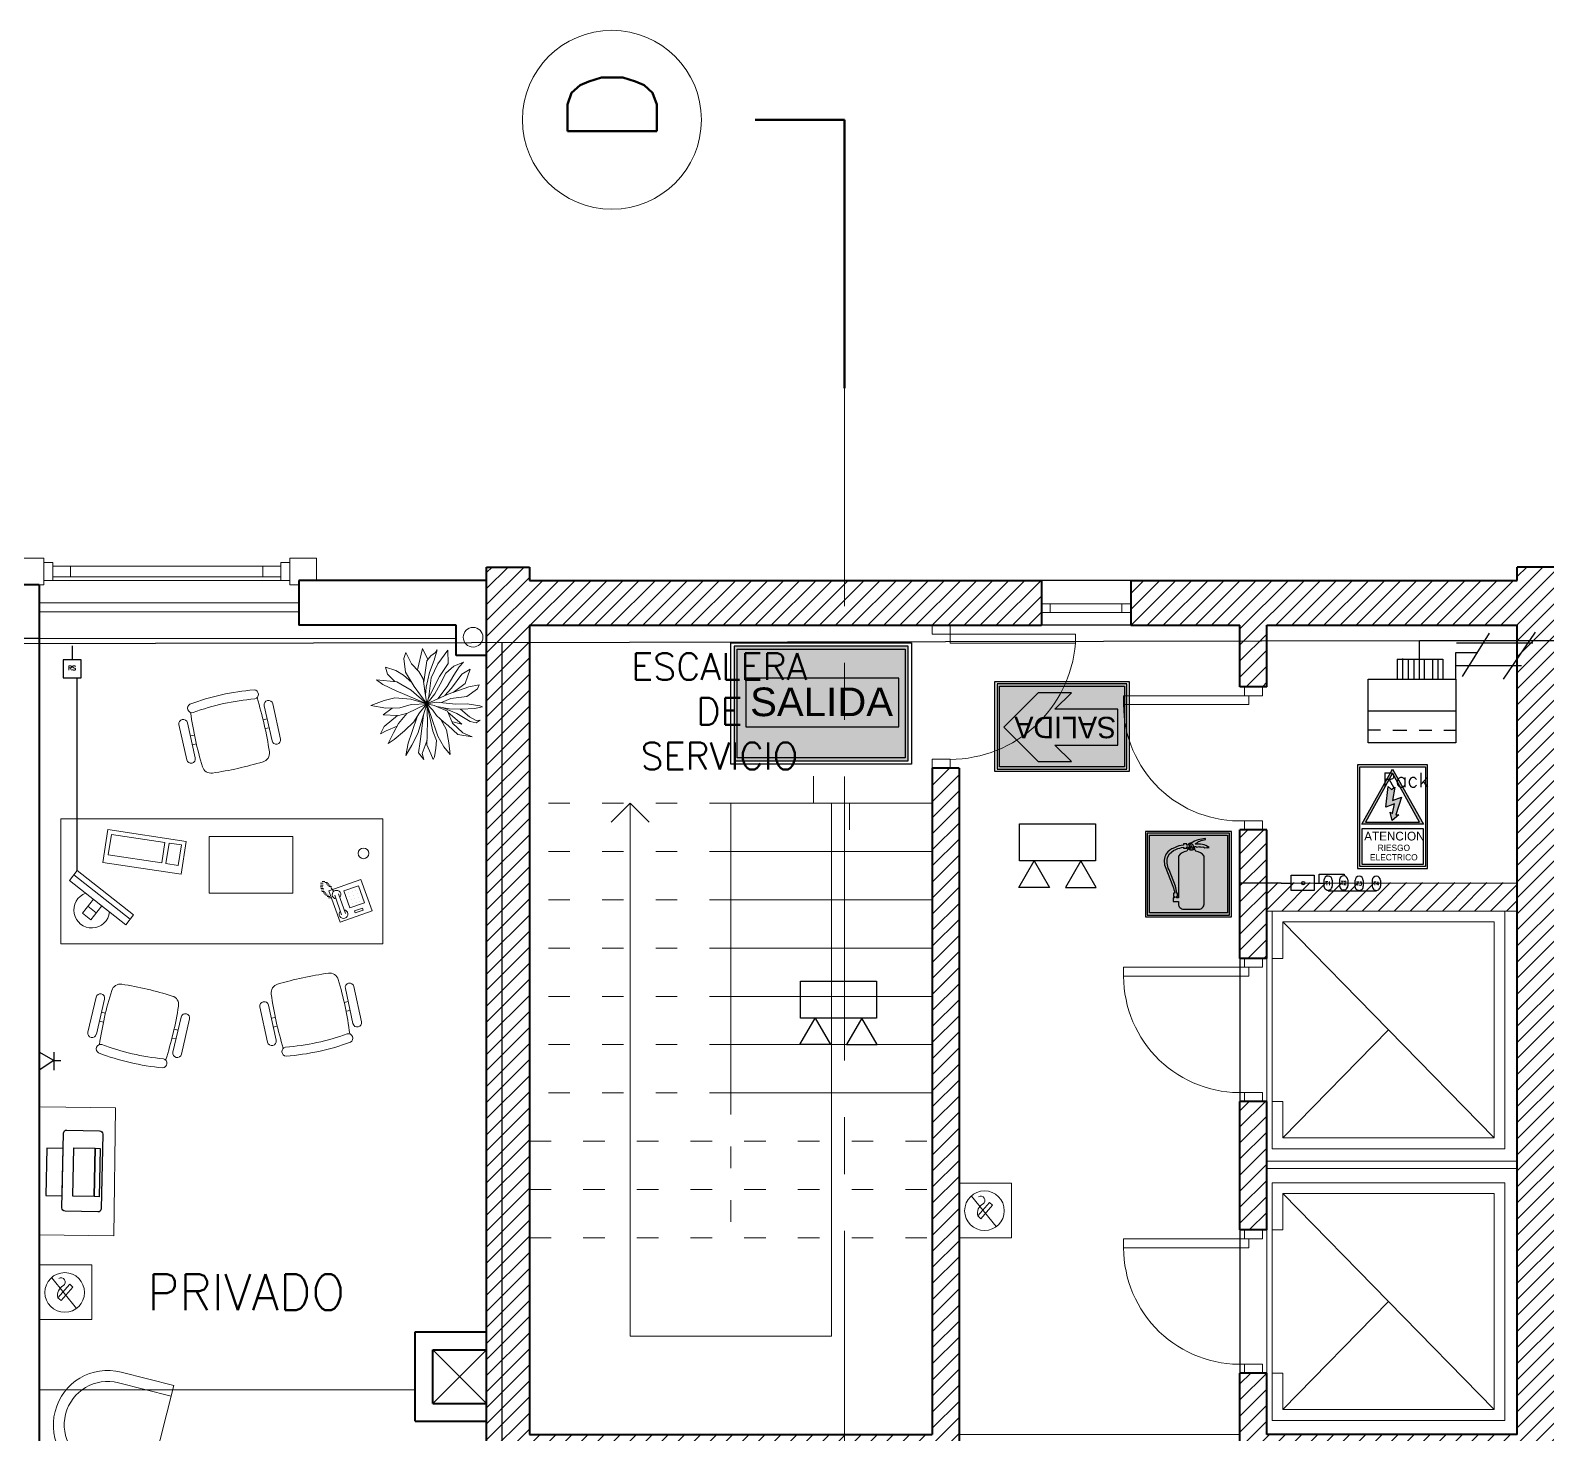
# Model space of a CAD drawing. Extents: x 1009 to 1343, y -172900 to 201.
# Drawn here: x 1164.93 to 1173.41, y 136.83 to 144.68 of the extents above; entities that cross this region are included whole.
import ezdxf

# ---------------------------------------------------------------- set-up
doc = ezdxf.new("R2010")
doc.units = 0
doc.header["$LTSCALE"] = 0.5
for name, pattern in [('ACAD_ISO03W100', [30, 12, -18]), ('CENTER', [50.8, 31.75, -6.35, 6.35, -6.35]), ('TRAZOS2', [0.375, 0.25, -0.125])]:
    doc.linetypes.add(name, pattern=pattern)
doc.layers.get('0').update_dxf_attribs({"linetype": 'CONTINUOUS'})
for name, color, linetype in [('BRIGADAS', 8, 'TRAZOS2'), ('Cableado', 100, 'CONTINUOUS'), ('CIRCUITO DE SALIDA', 8, 'CONTINUOUS'), ('Electricidad', 50, 'CONTINUOUS'), ('GCI-LUZ DE EMERG.LUZ ESTROBOSCOPICA', 12, 'CONTINUOUS'), ('MARCO_FONDO_NEGRO', 7, 'CONTINUOUS'), ('SENÑAL_FONDO_AMIARILLO', 51, 'CONTINUOUS'), ('SEÑAL_FONDO_AUXI_NEGRO', 250, 'CONTINUOUS'), ('SEÑAL_FONDO_FIGURAS', 254, 'CONTINUOUS'), ('SEÑAL_FONDO_NEGRO', 7, 'CONTINUOUS'), ('SEÑAL_FONDO_ROJO', 242, 'CONTINUOUS'), ('SEÑAL_FONDO_VERDE', 86, 'CONTINUOUS')]:
    doc.layers.add(name, color=color, linetype=linetype)
for name, color, linetype, lineweight in [('Carpintería', 55, 'CONTINUOUS', 20), ('Detalles .05', 243, 'CONTINUOUS', 5), ('Detalles 01', 8, 'CONTINUOUS', 9), ('Equipamiento movil', 33, 'CONTINUOUS', 9), ('EQUIPO DE EMERGENCIA', 200, 'CONTINUOUS', 30), ('Muros corte', 7, 'CONTINUOUS', 40), ('Muros vista', 253, 'CONTINUOUS', 25), ('Pisos', 252, 'CONTINUOUS', 18), ('Proyección', 4, 'ACAD_ISO03W100', 18), ('Punta 01', 6, 'CONTINUOUS', 9), ('Punta 015', 64, 'CONTINUOUS', 13), ('Punta 02', 11, 'CONTINUOUS', 20), ('Punta 05', 52, 'CONTINUOUS', 50), ('Sist. contra incendio', 1, 'CONTINUOUS', 18), ('Tratamiento pisos', 251, 'CONTINUOUS', 9)]:
    doc.layers.add(name, color=color, linetype=linetype, lineweight=lineweight)
doc.styles.add('franklin gothic medium', font='framd.ttf')
doc.styles.add('Texto 1.5 mm', font='simplex.shx', dxfattribs={"height": 0.15})
doc.styles.add('Texto 2 mm', font='simplex.shx', dxfattribs={"height": 0.2})
doc.styles.add('Texto 5 mm', font='simplex.shx', dxfattribs={"height": 0.5})
pattern_1 = [(45, (132.33464, 13.46995), (-0.0449012806, 0.0449012806), [])]

# ---------------------------------------------------------------- blocks, each defined once
blk = doc.blocks.new('TELEFONO')
at = {"layer": 'Detalles .05'}
for p, q in [((0.139, 0.134), (-0.098, 0.134)), ((-0.098, 0.134), (-0.098, -0.099)), ((0.081, 0.108), (0.023, 0.108)), ((0.023, 0.108), (0.023, 0.094)), ((0.081, 0.094), (0.081, 0.108)), ((0.139, -0.099), (0.139, 0.134)), ((-0.071, 0.089), (-0.071, -0.055)), ((-0.043, 0.089), (-0.043, -0.055)), ((0.108, 0.063), (0, 0.063)), ((0, 0.063), (0, -0.063)), ((0.023, 0.094), (0.081, 0.094)), ((0.027, 0.041), (0.027, 0.041)), ((0.027, 0.014), (0.027, 0.014)), ((0.054, 0.041), (0.054, 0.041)), ((0.054, 0.014), (0.054, 0.014)), ((0.081, 0.041), (0.081, 0.041)), ((0.081, 0.014), (0.081, 0.014)), ((0.108, -0.063), (0.108, 0.063)), ((-0.129, -0.104), (-0.147, -0.11)), ((-0.124, -0.093), (-0.141, -0.098)), ((-0.118, -0.081), (-0.135, -0.087)), ((-0.112, -0.07), (-0.129, -0.075)), ((-0.106, -0.058), (-0.124, -0.064)), ((-0.101, -0.047), (-0.118, -0.052)), ((-0.098, -0.099), (0.139, -0.099)), ((-0.067, -0.083), (-0.078, -0.116)), ((0, -0.063), (0.108, -0.063)), ((0.027, -0.013), (0.027, -0.013)), ((0.027, -0.04), (0.027, -0.04)), ((0.054, -0.013), (0.054, -0.013)), ((0.054, -0.04), (0.054, -0.04)), ((0.081, -0.013), (0.081, -0.013)), ((0.081, -0.04), (0.081, -0.04)), ((-0.129, -0.116), (-0.147, -0.121)), ((-0.129, -0.127), (-0.147, -0.133)), ((-0.129, -0.139), (-0.147, -0.145)), ((-0.124, -0.15), (-0.141, -0.156)), ((-0.118, -0.162), (-0.135, -0.168)), ((-0.104, -0.17), (-0.122, -0.176)), ((-0.089, -0.156), (-0.106, -0.162)), ((-0.083, -0.145), (-0.101, -0.15)), ((-0.078, -0.133), (-0.095, -0.139)), ((-0.072, -0.121), (-0.089, -0.127))]:
    blk.add_line(p, q, dxfattribs=at)
for centre, start, end in [((-0.057, 0.089), 298.4915, 241.5085), ((-0.057, -0.055), 118.4915, 61.5085)]:
    blk.add_arc(centre, 0.0302, start, end, dxfattribs=at)
blk = doc.blocks.new('RECTANG')
for p, q in [((1, 1), (0, 1)), ((0, 1), (0, 0)), ((1, 0), (1, 1)), ((0, 0), (1, 0))]:
    blk.add_line(p, q)
blk = doc.blocks.new('KEYBOARD', base_point=(60, 294))
for p, xscale, yscale, zscale in [((60, 294), 19, 8, 19), ((61, 295), 13, 5, 13), ((75, 295), 3, 5, 3)]:
    blk.add_blockref('RECTANG', p, dxfattribs=dict(xscale=xscale, yscale=yscale, zscale=zscale))
blk = doc.blocks.new('Silla 1')
at = {"layer": 'Equipamiento movil'}
for p, q in [((-0.1131, 0.2664), (0.0295, 0.409)), ((0.0638, 0.3747), (-0.0788, 0.2321)), ((-0.0254, 0.2855), (-0.0091, 0.2693)), ((0.0104, 0.3213), (0.0268, 0.3048)), ((0.2321, -0.0788), (0.3747, 0.0638)), ((0.409, 0.0295), (0.2664, -0.1131)), ((0.3048, 0.0268), (0.3213, 0.0104)), ((0.2693, -0.0091), (0.2855, -0.0254))]:
    blk.add_line(p, q, dxfattribs=at)
for centre, radius, start, end in [((1.4058, -1.1273), 1.9881, 130.22446, 139.18175), ((0.0467, 0.3919), 0.0242, 315, 135), ((0.1468, 0.3964), 0.0255, 61.36309, 224.37493), ((-0.654, -0.654), 1.2956, 37.15841, 52.84159), ((-0.6508, -0.6508), 1.3416, 37.13099, 52.86901), ((-0.0959, 0.2492), 0.0242, 135, 315), ((-0.0605, 0.1393), 0.0505, 139.18175, 220.81825), ((1.4058, 1.4058), 1.9881, 220.81825, 229.18175), ((-1.1273, 1.4058), 1.9881, 310.81825, 319.77554), ((0.3964, 0.1468), 0.0255, 225.62507, 28.63691), ((0.3919, 0.0467), 0.0242, 315, 135), ((0.2492, -0.0959), 0.0242, 135, 315), ((0.1393, -0.0605), 0.0505, 229.18175, 310.81825)]:
    blk.add_arc(centre, radius, start, end, dxfattribs=at)
blk = doc.blocks.new('Silla 2')
for p, q in [((15, 15), (0, 15)), ((0, 15), (0, -15)), ((15, 12), (0, 12)), ((0, -12), (15, -12)), ((0, -15), (15, -15))]:
    blk.add_line(p, q)
for radius in [15, 12]:
    blk.add_arc((15, 0), radius, 270, 90)
blk = doc.blocks.new('Treei')
for p, q in [((-1.6, 5.41), (-2.01, 5.58)), ((-2.01, 5.58), (-1.8, 4.47)), ((-0.75, 4.27), (-1.6, 5.41)), ((0.01, 4.32), (0.22, 5.68)), ((0.22, 5.68), (0.34, 5.97)), ((0.34, 5.97), (0.52, 5.11)), ((0.52, 5.11), (0.61, 3.71)), ((1.42, 4.57), (1.81, 5.28)), ((1.81, 5.28), (1.78, 5.7)), ((1.78, 5.7), (2.06, 5.28)), ((2.06, 5.28), (1.92, 4.62)), ((-3.94, 3.46), (-4.45, 3.93)), ((-4.45, 3.93), (-4.03, 2.89)), ((-3.05, 2.89), (-3.94, 3.46)), ((-2.15, 4.1), (-3.71, 4.62)), ((-3.71, 4.62), (-3.16, 3.73)), ((-3.16, 3.73), (-1.67, 2.62)), ((-1.21, 2.79), (-2.15, 4.1)), ((-1.8, 4.47), (-1.02, 2.25)), ((-0.56, 2.57), (-0.75, 4.27)), ((0.06, 3.09), (0.01, 4.32)), ((0.61, 3.71), (0.57, 2.38)), ((0.61, 3.58), (1.42, 4.57)), ((0.96, 2.25), (2.2, 3.73)), ((1.92, 4.62), (1.05, 3.19)), ((2.2, 3.73), (1.92, 2.62)), ((2.11, 2.72), (3.12, 3.85)), ((3.3, 3.31), (2.36, 2.28)), ((3.12, 3.85), (3.58, 4.84)), ((3.58, 4.84), (3.3, 3.31)), ((-5.76, 2.23), (-4.31, 2.25)), ((-4.26, 1.14), (-5.76, 2.23)), ((-4.31, 2.25), (-2.93, 1.32)), ((-4.03, 2.89), (-3.28, 2.03)), ((-3.28, 2.03), (-2.08, 1.39)), ((-1.83, 2.15), (-3.05, 2.89)), ((-0.51, 1.14), (-1.83, 2.15)), ((-1.67, 2.62), (-0.88, 1.91)), ((-1.02, 2.25), (0.03, -0.03)), ((-0.11, 1.56), (-0.56, 2.57)), ((-0.17, 1), (0.06, 3.09)), ((0.2, 0.77), (0.8, 2.18)), ((0.57, 2.38), (0.31, 1.05)), ((1.05, 3.19), (0.44, 1.74)), ((0.8, 2.18), (2.11, 2.72)), ((1.99, 1.81), (1.28, 1.02)), ((1.69, 1.48), (2.82, 2.08)), ((2.36, 2.28), (1.99, 1.81)), ((2.82, 2.08), (4.22, 2.33)), ((4.64, 1.81), (3.51, 1.17)), ((4.22, 2.33), (5.46, 2.47)), ((5.46, 2.47), (4.64, 1.81)), ((-4.76, 0.09), (-5.92, -0.48)), ((-5.51, 0.92), (-5.8, 1.09)), ((-5.8, 1.09), (-4.68, 0.77)), ((-5.12, 0.4), (-5.51, 0.92)), ((-4.61, -0.04), (-5.12, 0.4)), ((-4.68, 0.77), (-3.34, 0.26)), ((-2.77, 0.45), (-4.26, 1.14)), ((-3.34, 0.26), (-1.78, -0.09)), ((-2.93, 1.32), (-0.51, 0.11)), ((-0.77, 0.18), (-2.77, 0.45)), ((-2.08, 1.39), (-1.04, 0.82)), ((-1.04, 0.82), (0.03, -0.03)), ((0.03, -0.03), (-0.77, 0.18)), ((0.03, -0.03), (-0.17, 1)), ((0.03, -0.03), (0.2, 0.77)), ((2.04, 0.65), (0.03, -0.03)), ((0.7, 0.63), (0.03, -0.03)), ((0.03, -0.03), (2.96, 0.63)), ((1.85, 0.03), (0.03, -0.03)), ((1.28, 1.02), (0.7, 0.63)), ((3.28, 0.01), (1.85, 0.03)), ((2.73, 0.9), (2.04, 0.65)), ((3.51, 1.17), (2.73, 0.9)), ((2.96, 0.63), (3.97, 1)), ((4.41, -0.01), (3.28, 0.01)), ((3.97, 1), (4.77, 0.95)), ((5.39, 0.4), (4.41, -0.01)), ((4.77, 0.95), (5.72, 0.8)), ((6.02, 0.65), (5.39, 0.4)), ((5.72, 0.8), (6.02, 0.65)), ((-5.92, -0.48), (-3.64, -1.03)), ((-2.36, -0.36), (-4.61, -0.04)), ((-3.44, -0.9), (-4.26, -1.67)), ((-2.65, -0.43), (-3.44, -0.9)), ((-3.37, -2.31), (-1.83, -1.37)), ((-1.34, -0.24), (-2.65, -0.43)), ((-1.83, -1.37), (0.03, -0.03)), ((-1.78, -0.09), (-0.95, -0.18)), ((0.03, -0.03), (-1.46, -1.72)), ((-1.39, -3.32), (0.03, -0.03)), ((0.03, -0.03), (-1.34, -0.24)), ((0.03, -0.03), (-0.47, -1.76)), ((0.11, -1.72), (0.03, -0.03)), ((0.03, -0.03), (1.07, -2.16)), ((1, -0.83), (0.03, -0.03)), ((3.21, -0.98), (0.03, -0.03)), ((1.97, -1.44), (1, -0.83)), ((4.06, -0.75), (1.24, -0.39)), ((1.31, -1.02), (3.1, -1.64)), ((2.93, -2.41), (1.97, -1.44)), ((4.47, -1.62), (3.21, -0.98)), ((3.92, 0), (5.37, -0.51)), ((5.3, -0.93), (4.06, -0.75)), ((5.56, -2.28), (4.47, -1.62)), ((6.02, -0.34), (5.3, -0.93)), ((5.37, -0.51), (6.02, -0.34)), ((-4.26, -1.67), (-5.51, -2.28)), ((-5.51, -2.28), (-4.86, -2.48)), ((-4.86, -2.48), (-3.37, -2.31)), ((-3.05, -2.53), (-3.55, -3.37)), ((-2.28, -1.64), (-3.05, -2.53)), ((-2.33, -3.24), (-2.56, -5.44)), ((-1.46, -1.72), (-2.33, -3.24)), ((-0.47, -1.76), (-0.63, -3.46)), ((0.45, -2.92), (0.11, -1.72)), ((0.5, -4.43), (0.45, -2.92)), ((1.3, -3.19), (1.03, -2.11)), ((1.07, -2.16), (2.15, -3.07)), ((1.19, -4.72), (1.28, -3.19)), ((1.28, -3.19), (2.47, -4.62)), ((2.15, -3.07), (3.12, -3.59)), ((2.93, -4.4), (2.43, -3.22)), ((3.85, -3.54), (2.93, -2.41)), ((3.1, -1.64), (4.24, -2.04)), ((4.24, -2.04), (5.56, -2.28)), ((-3.55, -3.37), (-3.92, -4.48)), ((-3.92, -4.48), (-3.16, -4.25)), ((-3.16, -4.25), (-2.38, -3.46)), ((-2.56, -5.44), (-2.06, -4.77)), ((-2.06, -4.77), (-1.39, -3.32)), ((-0.63, -3.46), (-0.35, -4.6)), ((-0.35, -4.6), (0.2, -6.03)), ((0.2, -6.03), (0.5, -4.43)), ((0.5, -3.74), (1.19, -4.72)), ((2.47, -4.62), (3.23, -5.02)), ((3.23, -5.02), (2.93, -4.4)), ((3.12, -3.59), (4.27, -4.18)), ((4.27, -4.18), (3.85, -3.54))]:
    blk.add_line(p, q)
blk = doc.blocks.new('SAL4')
at = {"layer": 'SEÑAL_FONDO_FIGURAS'}
h = blk.add_hatch(color=256, dxfattribs=at)
h.paths.add_polyline_path([(845.8129, 731.0212), (845.8129, 731.4968), (846.5341, 731.4968), (846.5341, 731.0212)])
h.paths.add_polyline_path([(846.5211, 731.0343), (846.5211, 731.4837), (845.8259, 731.4837), (845.8259, 731.0343)], flags=16)
h.paths.add_polyline_path([(846.3999, 731.1488), (845.9025, 731.1488), (845.9025, 731.3815), (846.3999, 731.3815)], flags=8)
blk.add_hatch(color=256, dxfattribs=at).paths.add_polyline_path([(846.4952, 731.3638), (845.8624, 731.3638), (845.8624, 731.1627), (846.4952, 731.1627)])
at = {"layer": 'SEÑAL_FONDO_VERDE'}
h = blk.add_hatch(color=256, dxfattribs=at)
h.paths.add_polyline_path([(846.5211, 731.4837), (845.8259, 731.4837), (845.8259, 731.0343), (846.5211, 731.0343)])
h.paths.add_polyline_path([(846.4952, 731.3638), (846.4952, 731.1627), (845.8624, 731.1627), (845.8624, 731.3638)], flags=16)
at = {"layer": 'MARCO_FONDO_NEGRO'}
blk.add_lwpolyline([(846.5471, 731.0082), (845.7999, 731.0082), (845.7999, 731.5098), (846.5471, 731.5098)], close=True, dxfattribs=at)
at = {"layer": 'SEÑAL_FONDO_FIGURAS'}
blk.add_lwpolyline([(846.5341, 731.0212), (846.5341, 731.4968), (845.8129, 731.4968), (845.8129, 731.0212)], close=True, dxfattribs=at)
at = {"layer": 'SEÑAL_FONDO_NEGRO'}
blk.add_lwpolyline([(846.5211, 731.0343), (845.8259, 731.0343), (845.8259, 731.4837), (846.5211, 731.4837)], close=True, dxfattribs=at)
at = {"layer": 'SEÑAL_FONDO_VERDE'}
blk.add_lwpolyline([(845.8624, 731.1627), (846.4952, 731.1627), (846.4952, 731.3638), (845.8624, 731.3638)], close=True, dxfattribs=at)
at = {"layer": 'SEÑAL_FONDO_VERDE', "style": 'franklin gothic medium', "width": 1.05}
blk.add_text('SALIDA', height=0.11849, dxfattribs=at).set_placement((845.8794, 731.2063))
blk = doc.blocks.new('ELECT')
at = {"layer": 'SEÑAL_FONDO_AUXI_NEGRO'}
h = blk.add_hatch(color=2, dxfattribs=at)
h.paths.add_polyline_path([(0.906, -0.111), (0.111, -1.541), (0.906, -1.541), (1.701, -1.541)])
h.paths.add_polyline_path([(1.605, -1.486), (0.906, -1.486), (0.206, -1.486), (0.906, -0.222)], flags=16)
h.paths.add_polyline_path([(0.99, -1.297), (1.068, -1.297), (0.895, -1.44), (0.844, -1.224), (0.907, -1.262), (0.955, -1.008), (0.728, -1.101), (0.788, -0.564), (0.874, -0.639), (0.967, -0.579), (0.904, -0.925), (1.139, -0.839)], flags=0)
at = {"layer": 'MARCO_FONDO_NEGRO', "color": 2}
for points in [[(0, -2.685), (1.811, -2.685), (1.811, 0), (0, 0)], [(0.055, -2.63), (0.055, -0.055), (1.756, -0.055), (1.756, -2.63)]]:
    blk.add_lwpolyline(points, close=True, dxfattribs=at)
at = {"layer": 'SENÑAL_FONDO_AMIARILLO', "color": 2}
for points in [[(0.906, -1.486), (1.605, -1.486), (0.906, -0.222), (0.206, -1.486)], [(0.111, -1.655), (0.111, -2.574), (1.701, -2.574), (1.701, -1.655)]]:
    blk.add_lwpolyline(points, close=True, dxfattribs=at)
blk.add_lwpolyline([(0.907, -1.262), (0.955, -1.008), (0.728, -1.101), (0.788, -0.564), (0.874, -0.639), (0.967, -0.579), (0.904, -0.925), (1.139, -0.839), (0.99, -1.297), (1.068, -1.297), (0.895, -1.44), (0.844, -1.224), (0.907, -1.262)], dxfattribs=at)
at = {"layer": 'SEÑAL_FONDO_AUXI_NEGRO', "color": 2}
for points in [[(0.906, -1.541), (0.111, -1.541), (0.906, -0.111), (1.701, -1.541)], [(0.906, -1.486), (1.605, -1.486), (0.906, -0.222), (0.206, -1.486)]]:
    blk.add_lwpolyline(points, close=True, dxfattribs=at)
blk.add_lwpolyline([(0.907, -1.262), (0.955, -1.008), (0.728, -1.101), (0.788, -0.564), (0.874, -0.639), (0.967, -0.579), (0.904, -0.925), (1.139, -0.839), (0.99, -1.297), (1.068, -1.297), (0.895, -1.44), (0.844, -1.224), (0.907, -1.262)], dxfattribs=at)
at = {"layer": 'SEÑAL_FONDO_AUXI_NEGRO', "color": 2, "style": 'franklin gothic medium'}
for s, height, p in [('ATENCION', 0.2261, (0.171, -1.96)), ('ELECTRICO', 0.1611, (0.321, -2.475)), ('RIESGO', 0.1611, (0.519, -2.23))]:
    blk.add_text(s, height=height, dxfattribs=at).set_placement(p)
blk = doc.blocks.new('A$C6C4A3897')
at = {"layer": 'SEÑAL_FONDO_FIGURAS'}
h = blk.add_hatch(color=256, dxfattribs=at)
h.paths.add_polyline_path([(2.147, -0.043), (0.043, -0.043), (0.043, -2.139), (2.147, -2.139)])
h.paths.add_polyline_path([(2.093, -2.085), (0.097, -2.085), (0.097, -0.097), (2.093, -0.097)], flags=16)
h.paths.add_polyline_path([(1.494, -1.856, -0.414214), (1.364, -1.986), (0.969, -1.986, -0.414214), (0.839, -1.856), (0.839, -1.789), (0.708, -1.789), (0.708, -1.699), (0.74, -1.699), (0.74, -1.664), (0.711, -1.664), (0.711, -1.576), (0.743, -1.576, 0.083884), (0.693, -1.404), (0.5, -0.898, -0.214308), (0.523, -0.578, -0.167733), (0.738, -0.417, -0.097156), (0.97, -0.351), (0.97, -0.321), (1.058, -0.321), (1.058, -0.351), (1.087, -0.351, -0.303754), (1.167, -0.298, -0.115313), (1.528, -0.185), (1.53, -0.211, 0.177163), (1.266, -0.329, -0.189272), (1.622, -0.41), (1.592, -0.419, 0.309273), (1.561, -0.409), (1.517, -0.422, 0.291679), (1.46, -0.396), (1.418, -0.408, 0.202341), (1.342, -0.393), (1.3, -0.404, 0.390383), (1.254, -0.384, -0.914616), (1.082, -0.399), (1.058, -0.399), (1.058, -0.429), (0.97, -0.429), (0.97, -0.404, 0.074097), (0.777, -0.461, 0.17086), (0.577, -0.631, 0.207162), (0.599, -0.983), (0.763, -1.4, -0.083589), (0.794, -1.576), (0.817, -1.576), (0.817, -1.664), (0.792, -1.664), (0.792, -1.699), (0.839, -1.699), (0.839, -0.631, -0.204768), (1.051, -0.505, 0.117351), (1.082, -0.431, 0.582578), (1.251, -0.433, 0.113638), (1.282, -0.505, -0.204768), (1.494, -0.631)], flags=0)
h.paths.add_polyline_path([(1.184, -0.438), (1.167, -0.358), (1.151, -0.438, -6.735071)], flags=0)
at = {"layer": 'SEÑAL_FONDO_ROJO'}
h = blk.add_hatch(color=256, dxfattribs=at)
h.paths.add_polyline_path([(2.093, -0.097), (0.097, -0.097), (0.097, -2.085), (2.093, -2.085)])
h.paths.add_polyline_path([(1.494, -1.856, -0.414214), (1.364, -1.986), (0.969, -1.986, -0.414214), (0.839, -1.856), (0.839, -1.789), (0.708, -1.789), (0.708, -1.699), (0.74, -1.699), (0.74, -1.664), (0.711, -1.664), (0.711, -1.576), (0.743, -1.576, 0.083884), (0.693, -1.404), (0.5, -0.898, -0.214308), (0.523, -0.578, -0.167733), (0.738, -0.417, -0.097156), (0.97, -0.351), (0.97, -0.321), (1.058, -0.321), (1.058, -0.351), (1.087, -0.351, -0.303754), (1.167, -0.298, -0.115313), (1.528, -0.185), (1.53, -0.211, 0.177163), (1.266, -0.329, -0.189272), (1.622, -0.41), (1.592, -0.419, 0.309273), (1.561, -0.409), (1.517, -0.422, 0.291679), (1.46, -0.396), (1.418, -0.408, 0.202341), (1.342, -0.393), (1.3, -0.404, 0.390383), (1.254, -0.384, -0.914616), (1.082, -0.399), (1.058, -0.399), (1.058, -0.429), (0.97, -0.429), (0.97, -0.404, 0.074097), (0.777, -0.461, 0.17086), (0.577, -0.631, 0.207162), (0.599, -0.983), (0.763, -1.4, -0.083589), (0.794, -1.576), (0.817, -1.576), (0.817, -1.664), (0.792, -1.664), (0.792, -1.699), (0.839, -1.699), (0.839, -0.631, -0.204768), (1.051, -0.505, 0.117351), (1.082, -0.431, 0.582578), (1.251, -0.433, 0.113638), (1.282, -0.505, -0.204768), (1.494, -0.631)], flags=16)
h.paths.add_polyline_path([(1.184, -0.438), (1.167, -0.358), (1.151, -0.438, -6.735071)], flags=0)
at = {"layer": 'MARCO_FONDO_NEGRO'}
for p, q in [((2.191, 0), (0, 0)), ((0, 0), (0, -2.182)), ((2.191, -2.182), (2.191, 0)), ((0, -2.182), (2.191, -2.182))]:
    blk.add_line(p, q, dxfattribs=at)
at = {"layer": 'SEÑAL_FONDO_FIGURAS'}
for points in [[(0.043, -2.139), (2.147, -2.139), (2.147, -0.043), (0.043, -0.043)], [(0.097, -2.085), (0.097, -0.097), (2.093, -0.097), (2.093, -2.085)]]:
    blk.add_lwpolyline(points, close=True, dxfattribs=at)
for points in [[(1.082, -0.431, -0.117351), (1.051, -0.505, 0.204768), (0.839, -0.631), (0.839, -1.699), (0.792, -1.699), (0.792, -1.664), (0.817, -1.664), (0.817, -1.576), (0.794, -1.576, 0.083589), (0.763, -1.4), (0.599, -0.983, -0.207162), (0.577, -0.631, -0.17086), (0.777, -0.461, -0.074097), (0.97, -0.404), (0.97, -0.429), (1.058, -0.429), (1.058, -0.399), (1.082, -0.399, 0.914616), (1.254, -0.384, -0.390383), (1.3, -0.404), (1.342, -0.393, -0.202341), (1.418, -0.408), (1.46, -0.396, -0.291679), (1.517, -0.422), (1.561, -0.409, -0.309273), (1.592, -0.419), (1.622, -0.41, 0.189272), (1.266, -0.329, -0.177163), (1.53, -0.211), (1.528, -0.185, 0.115313), (1.167, -0.298, 0.303754), (1.087, -0.351), (1.058, -0.351), (1.058, -0.321), (0.97, -0.321), (0.97, -0.351, 0.097156), (0.738, -0.417, 0.167733), (0.523, -0.578, 0.214308), (0.5, -0.898), (0.693, -1.404, -0.083884), (0.743, -1.576), (0.711, -1.576), (0.711, -1.664), (0.74, -1.664), (0.74, -1.699), (0.708, -1.699), (0.708, -1.789), (0.839, -1.789), (0.839, -1.856, 0.414214), (0.969, -1.986), (1.364, -1.986, 0.414214), (1.494, -1.856), (1.494, -0.631, 0.204768), (1.282, -0.505, -0.113638), (1.251, -0.433, -0.582578)], [(1.167, -0.358), (1.184, -0.438, 6.735071), (1.151, -0.438)]]:
    blk.add_lwpolyline(points, format="xyb", close=True, dxfattribs=at)
blk = doc.blocks.new('A$C4F586106')
at = {"layer": 'SEÑAL_FONDO_FIGURAS'}
h = blk.add_hatch(color=256, dxfattribs=at)
h.paths.add_polyline_path([(1.092, 0.238), (0.029, 0.238), (0.029, 1.85), (1.092, 1.85)])
h.paths.add_polyline_path([(1.063, 1.821), (0.058, 1.821), (0.058, 0.267), (1.063, 0.267)], flags=16)
h.paths.add_polyline_path([(0.807, 1.55), (0.807, 0.438), (0.287, 0.438), (0.287, 1.55)], flags=8)
blk.add_hatch(color=256, dxfattribs=at).paths.add_polyline_path([(0.553, 1.768), (0.126, 1.339), (0.126, 0.925), (0.327, 1.132), (0.327, 0.349), (0.553, 0.349), (0.778, 0.349), (0.778, 1.132), (0.979, 0.925), (0.979, 1.339)])
at = {"layer": 'SEÑAL_FONDO_VERDE'}
h = blk.add_hatch(color=256, dxfattribs=at)
h.paths.add_polyline_path([(0.058, 0.267), (0.058, 1.821), (1.063, 1.821), (1.063, 0.267)])
h.paths.add_polyline_path([(0.327, 0.349), (0.553, 0.349), (0.778, 0.349), (0.778, 1.132), (0.979, 0.925), (0.979, 1.339), (0.553, 1.768), (0.126, 1.339), (0.126, 0.925), (0.327, 1.132)], flags=16)
at = {"layer": 'MARCO_FONDO_NEGRO'}
blk.add_lwpolyline([(1.121, 1.879), (1.121, 0.209), (0, 0.209), (0, 1.879)], close=True, dxfattribs=at)
at = {"layer": 'SEÑAL_FONDO_FIGURAS'}
blk.add_lwpolyline([(1.092, 1.85), (0.029, 1.85), (0.029, 0.238), (1.092, 0.238)], close=True, dxfattribs=at)
at = {"layer": 'SEÑAL_FONDO_NEGRO'}
blk.add_lwpolyline([(1.063, 1.821), (1.063, 0.267), (0.058, 0.267), (0.058, 1.821)], close=True, dxfattribs=at)
at = {"layer": 'SEÑAL_FONDO_VERDE'}
for points in [[(1.063, 1.821), (1.063, 0.267), (0.058, 0.267), (0.058, 1.821)], [(0.553, 0.349), (0.778, 0.349), (0.778, 1.132), (0.979, 0.925), (0.979, 1.339), (0.553, 1.768), (0.126, 1.339), (0.126, 0.925), (0.327, 1.132), (0.327, 0.349)], [(0.553, 0.349), (0.778, 0.349), (0.778, 1.132), (0.979, 0.925), (0.979, 1.339), (0.553, 1.768), (0.126, 1.339), (0.126, 0.925), (0.327, 1.132), (0.327, 0.349)]]:
    blk.add_lwpolyline(points, close=True, dxfattribs=at)
at = {"layer": 'SEÑAL_FONDO_VERDE', "style": 'franklin gothic medium'}
blk.add_text('SALIDA', height=0.2658, rotation=90, dxfattribs=at).set_placement((0.681, 0.372))
blk = doc.blocks.new('A$C04752EFD')
at = {"layer": 'GCI-LUZ DE EMERG.LUZ ESTROBOSCOPICA', "color": 1}
blk.add_lwpolyline([(-0.1774, -0.1729), (-0.1774, 0), (0.1774, 0), (0.1774, -0.1729)], close=True, dxfattribs=at)
at = {"layer": 'GCI-LUZ DE EMERG.LUZ ESTROBOSCOPICA'}
for points in [[(0.1774, -0.1729), (-0.1774, -0.1729), (-0.1774, 0), (0.1774, 0)], [(-0.109, -0.1729), (-0.0376, -0.2965), (-0.1803, -0.2965)], [(0.109, -0.1729), (0.0376, -0.2965), (0.1803, -0.2965)]]:
    blk.add_lwpolyline(points, close=True, dxfattribs=at)

msp = doc.modelspace()

# ---------------------------------------------------------------- hatches: boundary and pattern name
at = {"layer": 'Detalles 01'}
h = msp.add_hatch(dxfattribs=at)
h.set_pattern_fill('ANSI31,_O', color=256, scale=0.02)
h.set_pattern_definition([(45, (2.53464, 13.46995), (-0.0449012806, 0.0449012806), [])])
h.paths.add_polyline_path([(1170.5803, 141.6001), (1169.4803, 141.6001), (1169.4803, 141.3501), (1170.5803, 141.3501)])
h.paths.add_polyline_path([(1169.4803, 141.6001), (1167.7203, 141.6001), (1167.7203, 141.6751), (1167.4803, 141.6751), (1167.4803, 136.6751), (1169.4803, 136.6751), (1169.4803, 136.8251), (1167.7203, 136.8251), (1167.7203, 141.3501), (1169.4803, 141.3501)])
h.paths.add_polyline_path([(1170.1203, 140.5501), (1169.9703, 140.5501), (1169.9703, 136.8251), (1169.4803, 136.8251), (1169.4803, 136.6751), (1170.1203, 136.6751)])
h = msp.add_hatch(dxfattribs=at)
h.set_pattern_fill('ANSI31', color=256, scale=0.02, style=0)
h.set_pattern_definition(pattern_1)
h.paths.add_polyline_path([(1173.4803, 141.6751), (1173.2403, 141.6751), (1173.2403, 141.6001), (1171.0803, 141.6001), (1171.0803, 141.3501), (1171.6903, 141.3501), (1171.6903, 141.0059), (1171.8403, 141.0059), (1171.8403, 141.3501), (1173.2403, 141.3501), (1173.2403, 136.8251), (1171.8403, 136.8251), (1171.8403, 137.1692), (1171.6903, 137.1692), (1171.6903, 136.6751), (1173.4803, 136.6751)])
h.paths.add_polyline_path([(1171.8403, 140.2059), (1171.6903, 140.2059), (1171.6903, 139.4876), (1171.8403, 139.4876)], flags=17)
h = msp.add_hatch(dxfattribs=at)
h.set_pattern_fill('ANSI31', color=256, scale=0.02, style=0)
h.set_pattern_definition([(45, (125.649855, 15.48102), (-0.0449012806, 0.0449012806), [])])
h.paths.add_polyline_path([(1171.8403, 139.9109), (1171.8403, 139.7517), (1173.2403, 139.7517), (1173.2403, 139.9109)])
h = msp.add_hatch(dxfattribs=at)
h.set_pattern_fill('ANSI31', color=256, scale=0.02, style=0)
h.set_pattern_definition(pattern_1)
h.paths.add_polyline_path([(1171.8403, 138.6876), (1171.6903, 138.6876), (1171.6903, 137.9692), (1171.8403, 137.9692)])

# ---------------------------------------------------------------- linework, layer by layer
at = {"layer": 'Cableado'}
for p, q in [((1173.0824, 141.3046), (1172.9311, 141.0624)), ((1173.3392, 141.3117), (1173.1618, 141.0486)), ((1172.6937, 141.2626), (1158.9071, 141.2332)), ((1165.1645, 141.2336), (1165.1645, 141.1564)), ((1167.5676, 129.3273), (1167.5676, 141.2516)), ((1188.1272, 141.2626), (1172.6937, 141.2626)), ((1172.6937, 141.0487), (1172.6937, 141.2626)), ((1172.6937, 141.1598), (1172.6937, 141.2626)), ((1172.896, 141.0487), (1172.896, 141.1979)), ((1172.896, 141.1979), (1173.0157, 141.1979)), ((1172.9008, 141.2504), (1173.3266, 141.2504)), ((1165.1145, 141.1564), (1165.1145, 141.0564)), ((1165.2145, 141.1564), (1165.1145, 141.1564)), ((1165.2145, 141.0564), (1165.2145, 141.1564)), ((1172.5692, 141.1598), (1172.8238, 141.1598)), ((1172.5692, 141.1598), (1172.5692, 141.0487)), ((1172.5987, 141.1631), (1172.5987, 141.052)), ((1172.6319, 141.0487), (1172.6319, 141.1598)), ((1172.6613, 141.1598), (1172.6613, 141.0487)), ((1172.7211, 141.0487), (1172.7211, 141.1598)), ((1172.7656, 141.1598), (1172.7656, 141.0487)), ((1172.7973, 141.0487), (1172.7973, 141.1598)), ((1172.8238, 141.1598), (1172.8238, 141.0487)), ((1172.896, 141.1239), (1173.2631, 141.1239)), ((1165.1145, 141.0564), (1165.2145, 141.0564)), ((1165.1923, 139.978), (1165.1923, 141.0564)), ((1172.4071, 140.8709), (1172.896, 140.8709)), ((1172.4763, 140.7628), (1172.4071, 140.7628)), ((1172.5451, 140.7628), (1172.6234, 140.7628)), ((1172.6914, 140.7628), (1172.7625, 140.7628)), ((1172.8297, 140.7628), (1172.896, 140.7628))]:
    msp.add_line(p, q, dxfattribs=at)
for points in [[(1172.4071, 141.0487), (1172.896, 141.0487), (1172.896, 140.6929), (1172.4071, 140.6929)], [(1165.1081, 138.1606), (1165.1138, 138.4245), (1165.023, 138.4265), (1165.0172, 138.1626)], [(1165.1672, 138.1587), (1165.1731, 138.4285), (1165.2926, 138.4259), (1165.2867, 138.156)], [(1165.2867, 138.156), (1165.2926, 138.4259), (1165.3206, 138.4253), (1165.3147, 138.1554)]]:
    msp.add_lwpolyline(points, close=True, dxfattribs=at)
msp.add_lwpolyline([(1165.1066, 138.0926), (1165.1157, 138.5099, -0.414214), (1165.1341, 138.5275), (1165.3172, 138.5235, -0.414214), (1165.3348, 138.5051), (1165.3257, 138.0878, -0.414214), (1165.3073, 138.0702), (1165.1242, 138.0742, -0.414214)], format="xyb", close=True, dxfattribs=at)
at = {"layer": 'Carpintería'}
for p, q in [((1165.0053, 141.7251), (1164.8553, 141.7251)), ((1165.0053, 141.7251), (1165.0053, 141.5751)), ((1165.0053, 141.7001), (1165.0553, 141.7001)), ((1165.0553, 141.7001), (1165.0553, 141.6001)), ((1166.3303, 141.7001), (1166.3303, 141.6001)), ((1166.3803, 141.7001), (1166.3303, 141.7001)), ((1166.3803, 141.7251), (1166.3803, 141.5751)), ((1166.3803, 141.7251), (1166.5303, 141.7251)), ((1166.5303, 141.7251), (1166.5303, 141.6001)), ((1165.0553, 141.6801), (1166.3303, 141.6801)), ((1165.0553, 141.6201), (1166.3303, 141.6201)), ((1165.1553, 141.6801), (1165.1553, 141.6201)), ((1166.2303, 141.6801), (1166.2303, 141.6201)), ((1165.0053, 141.5751), (1164.9803, 141.5751)), ((1165.0553, 141.6001), (1165.0053, 141.6001)), ((1166.3303, 141.6001), (1166.3803, 141.6001)), ((1166.3803, 141.5751), (1166.4303, 141.5751)), ((1171.0803, 141.4701), (1170.5803, 141.4701)), ((1170.6303, 141.4701), (1170.6303, 141.4201)), ((1171.0303, 141.4701), (1171.0303, 141.4201)), ((1171.0803, 141.4201), (1170.5803, 141.4201)), ((1169.9703, 141.3001), (1169.9703, 141.3501)), ((1169.9703, 141.3001), (1170.0703, 141.3001)), ((1170.0703, 141.3001), (1170.0703, 141.3501)), ((1170.0703, 141.3001), (1170.7703, 141.3001)), ((1170.0703, 141.2501), (1170.0703, 141.3001)), ((1170.7703, 141.3001), (1170.7703, 141.2501)), ((1170.7703, 141.2501), (1170.0703, 141.2501)), ((1171.7403, 140.9559), (1171.0403, 140.9559)), ((1171.0403, 140.9059), (1171.0403, 140.9559)), ((1171.7153, 140.9559), (1171.7153, 141.0059)), ((1171.8153, 140.9559), (1171.7153, 140.9559)), ((1171.7403, 140.9059), (1171.7403, 140.9559)), ((1171.8153, 140.9559), (1171.8153, 141.0059)), ((1171.7403, 140.9059), (1171.0403, 140.9059)), ((1170.0703, 140.6001), (1169.9703, 140.6001)), ((1169.9703, 140.6001), (1169.9703, 140.5501)), ((1170.0703, 140.6001), (1170.0703, 140.5501)), ((1171.8153, 140.2559), (1171.7153, 140.2559)), ((1171.7153, 140.2559), (1171.7153, 140.2059)), ((1171.8153, 140.2559), (1171.8153, 140.2059)), ((1171.8703, 139.7517), (1173.1703, 139.7517)), ((1171.8703, 139.4876), (1171.8703, 139.7517)), ((1173.1703, 138.4234), (1173.1703, 139.7517)), ((1171.9303, 139.6917), (1173.1103, 139.6917)), ((1171.9303, 139.4876), (1171.9303, 139.6917)), ((1173.1103, 138.4834), (1173.1103, 139.6917)), ((1171.7153, 139.4376), (1171.7153, 139.4876)), ((1171.8153, 139.4376), (1171.8153, 139.4876)), ((1171.8703, 139.4876), (1171.9303, 139.4876)), ((1171.7403, 139.4376), (1171.0403, 139.4376)), ((1171.0403, 139.3876), (1171.0403, 139.4376)), ((1171.8153, 139.4376), (1171.7153, 139.4376)), ((1171.7403, 139.3876), (1171.7403, 139.4376)), ((1171.7403, 139.3876), (1171.0403, 139.3876)), ((1171.8153, 138.7376), (1171.7153, 138.7376)), ((1171.7153, 138.7376), (1171.7153, 138.6876)), ((1171.8153, 138.7376), (1171.8153, 138.6876)), ((1171.8703, 138.4234), (1171.8703, 138.6876)), ((1171.8703, 138.6876), (1171.9303, 138.6876)), ((1171.9303, 138.4834), (1171.9303, 138.6876)), ((1173.1103, 138.4834), (1171.9303, 138.4834)), ((1173.1703, 138.4234), (1171.8703, 138.4234)), ((1171.8703, 138.2334), (1173.1703, 138.2334)), ((1171.8703, 137.9692), (1171.8703, 138.2334)), ((1173.1703, 136.9051), (1173.1703, 138.2334)), ((1171.9303, 138.1734), (1173.1103, 138.1734)), ((1171.9303, 137.9692), (1171.9303, 138.1734)), ((1173.1103, 136.9651), (1173.1103, 138.1734)), ((1171.7153, 137.9192), (1171.7153, 137.9692)), ((1171.8153, 137.9192), (1171.8153, 137.9692)), ((1171.8703, 137.9692), (1171.9303, 137.9692)), ((1171.7403, 137.9192), (1171.0403, 137.9192)), ((1171.0403, 137.8692), (1171.0403, 137.9192)), ((1171.8153, 137.9192), (1171.7153, 137.9192)), ((1171.7403, 137.8692), (1171.7403, 137.9192)), ((1171.7403, 137.8692), (1171.0403, 137.8692)), ((1171.8153, 137.2192), (1171.7153, 137.2192)), ((1171.7153, 137.2192), (1171.7153, 137.1692)), ((1171.8153, 137.2192), (1171.8153, 137.1692)), ((1171.8703, 136.9051), (1171.8703, 137.1692)), ((1171.8703, 137.1692), (1171.9303, 137.1692)), ((1171.9303, 136.9651), (1171.9303, 137.1692)), ((1173.1103, 136.9651), (1171.9303, 136.9651)), ((1173.1703, 136.9051), (1171.8703, 136.9051))]:
    msp.add_line(p, q, dxfattribs=at)
at = {"layer": 'Detalles .05', "color": 0}
for p, q in [((1171.8403, 139.908), (1173.2403, 139.908)), ((1171.8403, 139.7517), (1173.2403, 139.7517))]:
    msp.add_line(p, q, dxfattribs=at)
at = {"layer": 'Detalles .05'}
for p, q in [((1173.2403, 138.3534), (1171.8403, 138.3534)), ((1173.2403, 138.3134), (1171.8403, 138.3134))]:
    msp.add_line(p, q, dxfattribs=at)
at = {"layer": 'Detalles 01', "linetype": 'CENTER', "ltscale": 0.1}
msp.add_line((1169.4803, 133.8364), (1169.4803, 142.6751), dxfattribs=at)
at = {"layer": 'Detalles 01'}
for p, q in [((1166.3303, 141.6001), (1165.0553, 141.6001)), ((1166.4303, 141.4751), (1164.9803, 141.4751)), ((1166.4303, 141.4251), (1164.9803, 141.4251)), ((1169.3078, 140.5051), (1169.3078, 140.3551)), ((1168.1767, 140.249), (1168.2828, 140.3551)), ((1168.2828, 140.3551), (1168.2828, 137.3751)), ((1168.3888, 140.249), (1168.2828, 140.3551)), ((1169.4078, 140.3551), (1169.4078, 137.3751)), ((1169.5078, 140.3551), (1169.5078, 140.2051)), ((1171.9303, 139.6917), (1173.1103, 138.4834)), ((1171.8703, 139.4876), (1171.8703, 138.6876)), ((1172.5203, 139.0876), (1171.9303, 138.4834)), ((1171.9303, 138.1734), (1173.1103, 136.9651)), ((1171.8703, 137.9692), (1171.8703, 137.1692)), ((1172.5203, 137.5692), (1171.9303, 136.9651)), ((1168.2828, 137.3751), (1169.4078, 137.3751))]:
    msp.add_line(p, q, dxfattribs=at)
msp.add_circle((1167.4047, 141.2829), 0.055, dxfattribs=at)
for centre, radius, start, end in [((1170.0688, 141.3035), 0.7035, 270.11712, 355.64068), ((1171.6907, 140.9059), 0.6505, 180, 272.16185), ((1171.6907, 139.3876), 0.6505, 180, 272.16185), ((1171.6907, 137.8692), 0.6505, 180, 272.16185)]:
    msp.add_arc(centre, radius, start, end, dxfattribs=at)
at = {"layer": 'Electricidad'}
for p, q in [((1164.9803, 141.2751), (1162.2303, 141.2751)), ((1164.9803, 138.9638), (1164.9803, 141.2751)), ((1172.1327, 139.908), (1172.1327, 139.9584)), ((1172.1327, 139.9584), (1172.2718, 139.9584)), ((1172.1597, 139.9255), (1172.1597, 139.8917)), ((1172.2058, 139.9249), (1172.2058, 139.8917)), ((1172.2469, 139.9266), (1172.2469, 139.8928)), ((1172.2718, 139.9584), (1172.2718, 139.9488)), ((1172.293, 139.926), (1172.293, 139.8928)), ((1172.3331, 139.9241), (1172.3331, 139.8903)), ((1172.3792, 139.9235), (1172.3792, 139.8903)), ((1172.4296, 139.9243), (1172.4296, 139.8905)), ((1172.4756, 139.9236), (1172.4756, 139.8905)), ((1171.9207, 139.908), (1171.6903, 139.908)), ((1171.9207, 139.908), (1171.9767, 139.908)), ((1172.1055, 139.908), (1172.1597, 139.908)), ((1172.1827, 139.8687), (1172.1827, 139.8641)), ((1171.6903, 139.7517), (1171.6903, 136.6751)), ((1165.0611, 138.9157), (1164.9803, 138.9638)), ((1165.0611, 138.9157), (1164.9803, 138.8633)), ((1165.0611, 138.9638), (1165.0611, 138.8625)), ((1165.0611, 138.9157), (1165.1011, 138.9157)), ((1164.9803, 138.8633), (1164.9803, 136.6751))]:
    msp.add_line(p, q, dxfattribs=at)
at = {"layer": 'Electricidad', "ltscale": 2}
for p, q in [((1172.1827, 139.8641), (1172.2697, 139.8641)), ((1172.2697, 139.8641), (1172.2697, 139.8698)), ((1172.2697, 139.8641), (1172.4541, 139.8641)), ((1172.3561, 139.8673), (1172.3561, 139.8641)), ((1172.4541, 139.8641), (1172.4541, 139.8675)), ((1172.4036, 139.7517), (1172.4036, 139.7517))]:
    msp.add_line(p, q, dxfattribs=at)
at = {"layer": 'Electricidad'}
msp.add_lwpolyline([(1171.9767, 139.9528), (1172.1055, 139.9528), (1172.1055, 139.867), (1171.9767, 139.867)], close=True, dxfattribs=at)
msp.add_lwpolyline([(1164.9803, 138.8633), (1164.9803, 138.9638)], dxfattribs=at)
msp.add_circle((1172.0441, 139.908), 0.00912, dxfattribs=at)
for centre, start, end in [((1172.1827, 139.9247), 0.39145, 177.94806), ((1172.27, 139.9258), 0.39145, 177.94806), ((1172.3561, 139.9233), 0.39145, 177.94806), ((1172.4526, 139.9235), 0.39145, 177.94806), ((1172.1827, 139.8917), 179.94686, 0.05314), ((1172.27, 139.8928), 179.94686, 0.05314), ((1172.3561, 139.8903), 179.94686, 0.05314), ((1172.4526, 139.8905), 179.94686, 0.05314)]:
    msp.add_arc(centre, 0.023, start, end, dxfattribs=at)
at = {"layer": 'Equipamiento movil'}
for p, q in [((1166.9009, 140.2682), (1165.1009, 140.2682)), ((1165.1009, 140.2682), (1165.1009, 139.5682)), ((1166.9009, 139.5682), (1166.9009, 140.2682)), ((1165.9305, 139.8528), (1165.9305, 140.1691)), ((1165.9305, 140.1691), (1166.3964, 140.1691)), ((1166.3964, 140.1691), (1166.3964, 139.8528)), ((1165.149, 139.923), (1165.1923, 139.978)), ((1165.4634, 139.6756), (1165.149, 139.923)), ((1165.1738, 139.9544), (1165.4881, 139.7071)), ((1165.1923, 139.978), (1165.5067, 139.7307)), ((1166.3964, 139.8528), (1165.9305, 139.8528)), ((1165.2826, 139.8179), (1165.2219, 139.7407)), ((1165.2989, 139.7415), (1165.2517, 139.7786)), ((1165.3298, 139.7808), (1165.2691, 139.7036)), ((1165.2219, 139.7407), (1165.2691, 139.7036)), ((1165.5067, 139.7307), (1165.4634, 139.6756)), ((1165.1009, 139.5682), (1166.9009, 139.5682)), ((1164.9894, 138.6579), (1165.407, 138.6526)), ((1165.3975, 137.9374), (1165.407, 138.6526)), ((1164.9803, 137.9428), (1165.3975, 137.9374))]:
    msp.add_line(p, q, dxfattribs=at)
msp.add_circle((1166.7921, 140.0744), 0.03, dxfattribs=at)
msp.add_arc((1165.2733, 139.7575), 0.1, 109.69164, 353.91958, dxfattribs=at)
at = {"layer": 'Muros corte'}
for p, q in [((1167.4803, 136.6751), (1167.4803, 141.6751)), ((1167.4803, 141.6751), (1167.7203, 141.6751)), ((1167.7203, 141.6751), (1167.7203, 141.6001)), ((1173.4803, 141.6751), (1173.2403, 141.6751)), ((1173.2403, 141.6001), (1173.2403, 141.6751)), ((1164.9803, 141.5751), (1164.8803, 141.5751)), ((1164.9803, 141.5751), (1164.9803, 134.7334)), ((1167.4803, 141.6001), (1166.4303, 141.6001)), ((1166.4303, 141.6001), (1166.4303, 141.3501)), ((1167.7203, 141.6001), (1170.5803, 141.6001)), ((1170.5803, 141.6001), (1170.5803, 141.3501)), ((1171.0803, 141.6001), (1171.0803, 141.3501)), ((1171.0803, 141.6001), (1173.2403, 141.6001)), ((1167.3103, 141.3501), (1166.4303, 141.3501)), ((1167.3103, 141.1801), (1167.3103, 141.3501)), ((1167.4803, 133.6751), (1167.4803, 141.3501)), ((1167.7203, 141.3501), (1170.5803, 141.3501)), ((1167.7203, 141.3501), (1167.7203, 136.8251)), ((1171.0803, 141.3501), (1171.6903, 141.3501)), ((1171.6903, 141.0059), (1171.6903, 141.3501)), ((1171.8403, 141.3501), (1173.2403, 141.3501)), ((1171.8403, 141.0059), (1171.8403, 141.3501)), ((1173.2403, 136.8251), (1173.2403, 141.3501)), ((1167.4803, 141.1801), (1167.3103, 141.1801)), ((1171.8403, 141.0059), (1171.6903, 141.0059)), ((1169.9703, 140.5501), (1169.9703, 136.8251)), ((1170.1203, 140.5501), (1169.9703, 140.5501)), ((1170.1203, 140.5501), (1170.1203, 136.6751)), ((1171.6903, 139.4876), (1171.6903, 140.2059)), ((1171.8403, 140.2059), (1171.6903, 140.2059)), ((1171.8403, 139.4876), (1171.8403, 140.2059)), ((1171.8403, 139.4876), (1171.6903, 139.4876)), ((1171.8403, 138.6876), (1171.6903, 138.6876)), ((1171.6903, 137.9692), (1171.6903, 138.6876)), ((1171.8403, 137.9692), (1171.8403, 138.6876)), ((1171.8403, 137.9692), (1171.6903, 137.9692)), ((1167.0803, 136.9001), (1167.0803, 137.4001)), ((1167.0803, 137.4001), (1167.4803, 137.4001)), ((1167.1803, 137.0001), (1167.1803, 137.3001)), ((1167.1803, 137.3001), (1167.4803, 137.3001)), ((1171.6903, 136.6751), (1171.6903, 137.1692)), ((1171.8403, 137.1692), (1171.6903, 137.1692)), ((1171.8403, 136.8251), (1171.8403, 137.1692)), ((1167.1803, 137.0001), (1167.4803, 137.0001)), ((1167.0803, 136.9001), (1167.4803, 136.9001)), ((1167.7203, 136.8251), (1169.9703, 136.8251)), ((1173.2403, 136.8251), (1171.8403, 136.8251))]:
    msp.add_line(p, q, dxfattribs=at)
at = {"layer": 'Muros vista'}
for p, q in [((1171.0803, 141.6001), (1170.5803, 141.6001)), ((1171.0803, 141.3501), (1170.5803, 141.3501))]:
    msp.add_line(p, q, dxfattribs=at)
at = {"layer": 'Pisos'}
for p, q in [((1168.8453, 140.3551), (1168.8453, 138.7351)), ((1168.8453, 140.3551), (1169.9703, 140.3551)), ((1168.8453, 140.0851), (1169.9703, 140.0851)), ((1168.8453, 139.8151), (1169.9703, 139.8151)), ((1168.8453, 139.5451), (1169.9703, 139.5451)), ((1171.8403, 138.6876), (1171.8403, 139.4876)), ((1168.8453, 139.2751), (1169.9703, 139.2751)), ((1168.8453, 139.0051), (1169.9703, 139.0051)), ((1168.8453, 138.7351), (1169.9703, 138.7351)), ((1171.8403, 137.1692), (1171.8403, 137.9692))]:
    msp.add_line(p, q, dxfattribs=at)
at = {"layer": 'Proyección', "ltscale": 0.02}
for p, q in [((1168.8453, 140.3551), (1167.7203, 140.3551)), ((1168.8453, 140.0851), (1167.7203, 140.0851)), ((1168.8453, 139.8151), (1167.7203, 139.8151)), ((1168.8453, 139.5451), (1167.7203, 139.5451)), ((1168.8453, 139.2751), (1167.7203, 139.2751)), ((1168.8453, 139.0051), (1167.7203, 139.0051)), ((1168.8453, 138.7351), (1167.7203, 138.7351)), ((1168.8453, 138.7351), (1168.8453, 137.9301)), ((1167.7203, 138.4651), (1169.9703, 138.4651)), ((1167.7203, 138.1951), (1169.9703, 138.1951)), ((1167.7203, 137.9251), (1169.9703, 137.9251))]:
    msp.add_line(p, q, dxfattribs=at)
at = {"layer": 'Punta 01'}
for p, q in [((1167.4803, 137.3001), (1167.1803, 137.0001)), ((1167.1803, 137.3001), (1167.4803, 137.0001))]:
    msp.add_line(p, q, dxfattribs=at)
at = {"layer": 'Punta 02'}
msp.add_circle((1168.1803, 144.1751), 0.5, dxfattribs=at)
at = {"layer": 'Punta 05'}
for p, q in [((1169.4803, 144.1751), (1168.9803, 144.1751)), ((1169.4803, 142.6751), (1169.4803, 144.1751))]:
    msp.add_line(p, q, dxfattribs=at)
at = {"layer": 'Sist. contra incendio'}
for p, q in [((1170.1899, 138.158), (1170.3284, 137.988)), ((1165.0499, 137.7011), (1165.1884, 137.5311))]:
    msp.add_line(p, q, dxfattribs=at)
at = {"layer": 'Sist. contra incendio', "color": 0}
for points in [[(1170.1203, 138.2304), (1170.4137, 138.2304), (1170.4137, 137.9251), (1170.1203, 137.9251)], [(1170.2416, 138.0323), (1170.2245, 138.0474), (1170.2907, 138.1223), (1170.3079, 138.1071)], [(1164.9803, 137.7735), (1165.2737, 137.7735), (1165.2737, 137.4682), (1164.9803, 137.4682)], [(1165.1016, 137.5754), (1165.0845, 137.5905), (1165.1507, 137.6654), (1165.1679, 137.6502)]]:
    msp.add_lwpolyline(points, close=True, dxfattribs=at)
at = {"layer": 'Sist. contra incendio'}
for centre in [(1170.2624, 138.077), (1165.1224, 137.6201)]:
    msp.add_circle(centre, 0.1108, dxfattribs=at)
at = {"layer": 'Sist. contra incendio', "color": 0}
for centre, radius, start, end in [((1170.2419, 138.1348), 0.0234, 303.37827, 123.37827), ((1170.2822, 138.0623), 0.0596, 117.39951, 194.42182), ((1165.1422, 137.6054), 0.0596, 117.39951, 194.42182), ((1165.1019, 137.6779), 0.0234, 303.37827, 123.37827)]:
    msp.add_arc(centre, radius, start, end, dxfattribs=at)
at = {"layer": 'Tratamiento pisos'}
for p, q in [((1164.9803, 141.2751), (1167.3103, 141.2751)), ((1164.9803, 137.0751), (1167.0803, 137.0751)), ((1171.6903, 136.8251), (1170.1203, 136.8251))]:
    msp.add_line(p, q, dxfattribs=at)

# ---------------------------------------------------------------- block references
at = {"ltscale": 0.25, "xscale": 0.2188867180677789, "yscale": 0.2188867180677789, "zscale": 0.2188867180677789}
msp.add_blockref('A$C6C4A3897', (1171.1626, 140.1975), dxfattribs=at)
at = {"layer": 'BRIGADAS', "xscale": 0.4499999999998181, "yscale": 0.4499999999998181, "zscale": 0.4499999999998181, "rotation": 90}
msp.add_blockref('A$C4F586106', (1171.1655, 140.5313), dxfattribs=at)
at = {"layer": 'CIRCUITO DE SALIDA', "color": 90}
for name, p, xscale, yscale, zscale in [('SAL4', (27.0154, -846.2871), 1.350000000000023, 1.350000000000023, 1.350000000000023), ('ELECT', (1172.3476, 140.5698), 0.2160000000001219, 0.2160000000001219, 0.2160000000001219)]:
    msp.add_blockref(name, p, dxfattribs=dict(at, xscale=xscale, yscale=yscale, zscale=zscale))
at = {"layer": 'Detalles .05'}
for name, p, xscale, yscale, zscale, rotation in [('Treei', (1167.1474, 140.9114), 0.05201508312000002, 0.05201508312000002, 0.05201508312000002, 270), ('TELEFONO', (1166.6994, 139.8174), -0.8, 0.8, 0.8, 199.5246331456692)]:
    msp.add_blockref(name, p, dxfattribs=dict(at, xscale=xscale, yscale=yscale, zscale=zscale, rotation=rotation))
at = {"layer": 'Equipamiento movil', "xscale": -1}
for p, rotation in [((1166.0902, 140.5495), 327.5460991057164), ((1166.4529, 139.3792), 147.2140234953107), ((1165.5837, 139.3152), 121.8510703199659)]:
    msp.add_blockref('Silla 1', p, dxfattribs=dict(at, rotation=rotation))
at = {"layer": 'Equipamiento movil'}
for name, p, xscale, yscale, zscale, rotation in [('KEYBOARD', (1165.3637, 140.2072), -0.02326153846132684, 0.02326153846151868, 0.02326153846153847, 171.4219653329422), ('Silla 2', (1165.6569, 136.8047), 0.02025, 0.02025, 0.02025, 165.6545911274209)]:
    msp.add_blockref(name, p, dxfattribs=dict(at, xscale=xscale, yscale=yscale, zscale=zscale, rotation=rotation))
at = {"layer": 'EQUIPO DE EMERGENCIA', "xscale": 1.200000000000045, "yscale": 1.200000000000045, "zscale": 1.200000000000045}
for p in [(1170.6708, 140.2401), (1169.4466, 139.3609)]:
    msp.add_blockref('A$C04752EFD', p, dxfattribs=at)

# ---------------------------------------------------------------- texts
at = {"layer": 'Cableado', "insert": (1165.1407, 141.1232), "char_height": 0.02526, "attachment_point": 1, "style": 'Texto 5 mm'}
msp.add_mtext_dynamic_manual_height_columns('RS', width=19.34546, gutter_width=2.5, heights=[0], dxfattribs=at)
at = {"layer": 'Electricidad', "char_height": 0.02017, "attachment_point": 1, "style": 'Texto 5 mm'}
for s, insert in [('T1', (1172.1679, 139.9172)), ('T2', (1172.2551, 139.9183)), ('T3', (1172.3413, 139.9158)), ('T4', (1172.4377, 139.916))]:
    msp.add_mtext_dynamic_manual_height_columns(s, width=19.34546, gutter_width=2.5, heights=[0], dxfattribs=dict(at, insert=insert))
at = {"layer": 'Punta 01', "color": 6, "insert": (1172.4867, 140.5254), "char_height": 0.08067, "attachment_point": 1, "style": 'Texto 5 mm'}
msp.add_mtext_dynamic_manual_height_columns('{\\C0;Rack} ', width=11.68093, gutter_width=2.5, heights=[0], dxfattribs=at)
at = {"layer": 'Punta 015', "insert": (1168.7808, 141.1936), "char_height": 0.15, "width": 1.237889, "attachment_point": 2, "style": 'Texto 1.5 mm'}
msp.add_mtext('ESCALERA DE SERVICIO', dxfattribs=at)
at = {"layer": 'Punta 02', "insert": (1165.5837, 137.5215), "char_height": 0.2, "width": 1.269429, "attachment_point": 7, "style": 'Texto 2 mm'}
msp.add_mtext('PRIVADO', dxfattribs=at)
at = {"layer": 'Punta 05', "insert": (1168.4315, 144.0256), "char_height": 0.5, "width": 0.3999, "attachment_point": 7, "rotation": 90, "style": 'Texto 5 mm'}
msp.add_mtext('D', dxfattribs=at)

doc.saveas('drawing.dxf')
